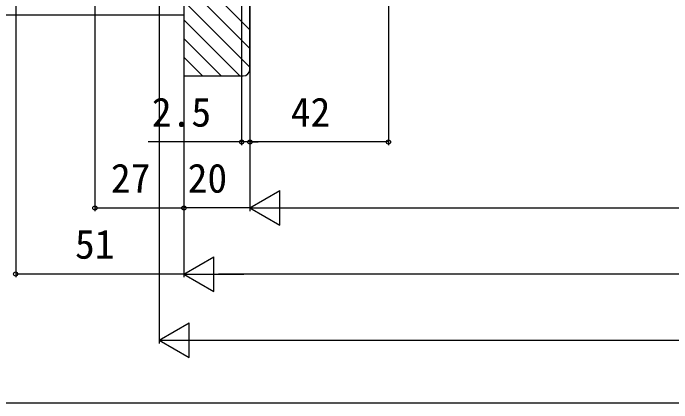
# Model space of a CAD drawing. Units: millimetres, scale not verified. Extents: x -525 to 525, y -783 to 778.
# Drawn here: x -276.8 to -77.1, y -782.7 to -664.7 of the extents above; entities that cross this region are included whole.
import ezdxf
from ezdxf.enums import TextEntityAlignment as Align

# ---------------------------------------------------------------- set-up
doc = ezdxf.new("R2010")
doc.units = ezdxf.units.MM
doc.header["$LTSCALE"] = 4
for name, color, linetype in [('0-7_YKK_D', 6, 'Continuous'), ('0-8_YKK_ZWAK', 7, 'Continuous'), ('0-9_YSS_K', 3, 'Continuous'), ('0-A_YSS_KE', 3, 'Continuous')]:
    doc.layers.add(name, color=color, linetype=linetype)
doc.styles.add('ＭＳ ゴシック', font='')
doc.styles.get('ＭＳ ゴシック').set_extended_font_data('MS Gothic')

msp = doc.modelspace()

# ---------------------------------------------------------------- linework, layer by layer
at = {"layer": '0-7_YKK_D'}
for p, q in [((-163, -535.997), (-163, -704.697)), ((-276, -554.397), (-276, -744.697)), ((-252, -554.397), (-252, -724.697)), ((-225, -582.397), (-225, -744.697)), ((-225, -582.397), (-225, -744.697)), ((-225, -582.397), (-225, -724.697)), ((-207.5, -596.697), (-207.5, -704.697)), ((-205, -597.202), (-205, -724.697)), ((-205, -597.202), (-205, -724.697)), ((-232.5, -652.698), (-232.5, -764.697)), ((-207.5, -703.697), (-235.827, -703.697)), ((-205, -703.697), (-207.5, -703.697)), ((-163, -703.697), (-205, -703.697)), ((-205, -703.697), (-202.45, -703.697)), ((-205, -723.697), (-195.907, -718.447)), ((-195.907, -728.947), (-195.907, -718.447)), ((-252, -723.697), (-225, -723.697)), ((-205, -723.697), (-225, -723.697)), ((-205, -723.697), (-195.907, -728.947)), ((-205, -723.697), (-186.813, -723.697)), ((-194.5, -723.697), (244.5, -723.697)), ((-225, -743.697), (-215.907, -738.447)), ((-215.907, -748.947), (-215.907, -738.447)), ((-225, -743.697), (-276, -743.697)), ((-225, -743.697), (-215.907, -748.947)), ((-225, -743.697), (-206.813, -743.697)), ((264.5, -743.697), (-214.5, -743.697)), ((-232.5, -763.697), (-223.407, -758.447)), ((-223.407, -768.947), (-223.407, -758.447)), ((-232.5, -763.697), (-223.407, -768.947)), ((-232.5, -763.697), (-214.313, -763.697)), ((-222, -763.697), (272, -763.697))]:
    msp.add_line(p, q, dxfattribs=at)
for centre in [(-207.5, -703.697), (-205, -703.697), (-205, -703.697), (-163, -703.697), (-252, -723.697), (-225, -723.697), (-276, -743.697)]:
    msp.add_circle(centre, 0.637, dxfattribs=at)
at = {"layer": '0-8_YKK_ZWAK'}
msp.add_lwpolyline([(-525, -782.7), (525, -782.7), (525, 747.3)], dxfattribs=at)
at = {"layer": '0-9_YSS_K'}
for p, q in [((-205, -669.756), (-225, -649.756)), ((-205, -675.413), (-225, -655.413)), ((-205, -681.069), (-225, -661.069)), ((-423.627, -665.198), (-225, -665.198)), ((-208.029, -683.697), (-225, -666.726)), ((-213.686, -683.697), (-225, -672.383)), ((-219.343, -683.697), (-225, -678.04))]:
    msp.add_line(p, q, dxfattribs=at)
at = {"layer": '0-A_YSS_KE'}
for p, q in [((-225, -581.697), (-225, -683.697)), ((-205, -681.697), (-205, -595.697)), ((-225, -683.697), (-207, -683.697))]:
    msp.add_line(p, q, dxfattribs=at)
msp.add_arc((-207, -681.697), 2, 270, 0, dxfattribs=at)

# ---------------------------------------------------------------- texts
at = {"layer": '0-7_YKK_D', "style": 'ＭＳ ゴシック'}
for s, p in [('2.5', (-234.714, -701.697)), ('42', (-192.591, -701.697)), ('27', (-247.125, -721.697)), ('20', (-223.864, -721.697)), ('51', (-258.034, -741.697))]:
    msp.add_text(s, height=8.798, dxfattribs=at).set_placement(p, align=Align.BOTTOM_LEFT)

doc.saveas('drawing.dxf')
